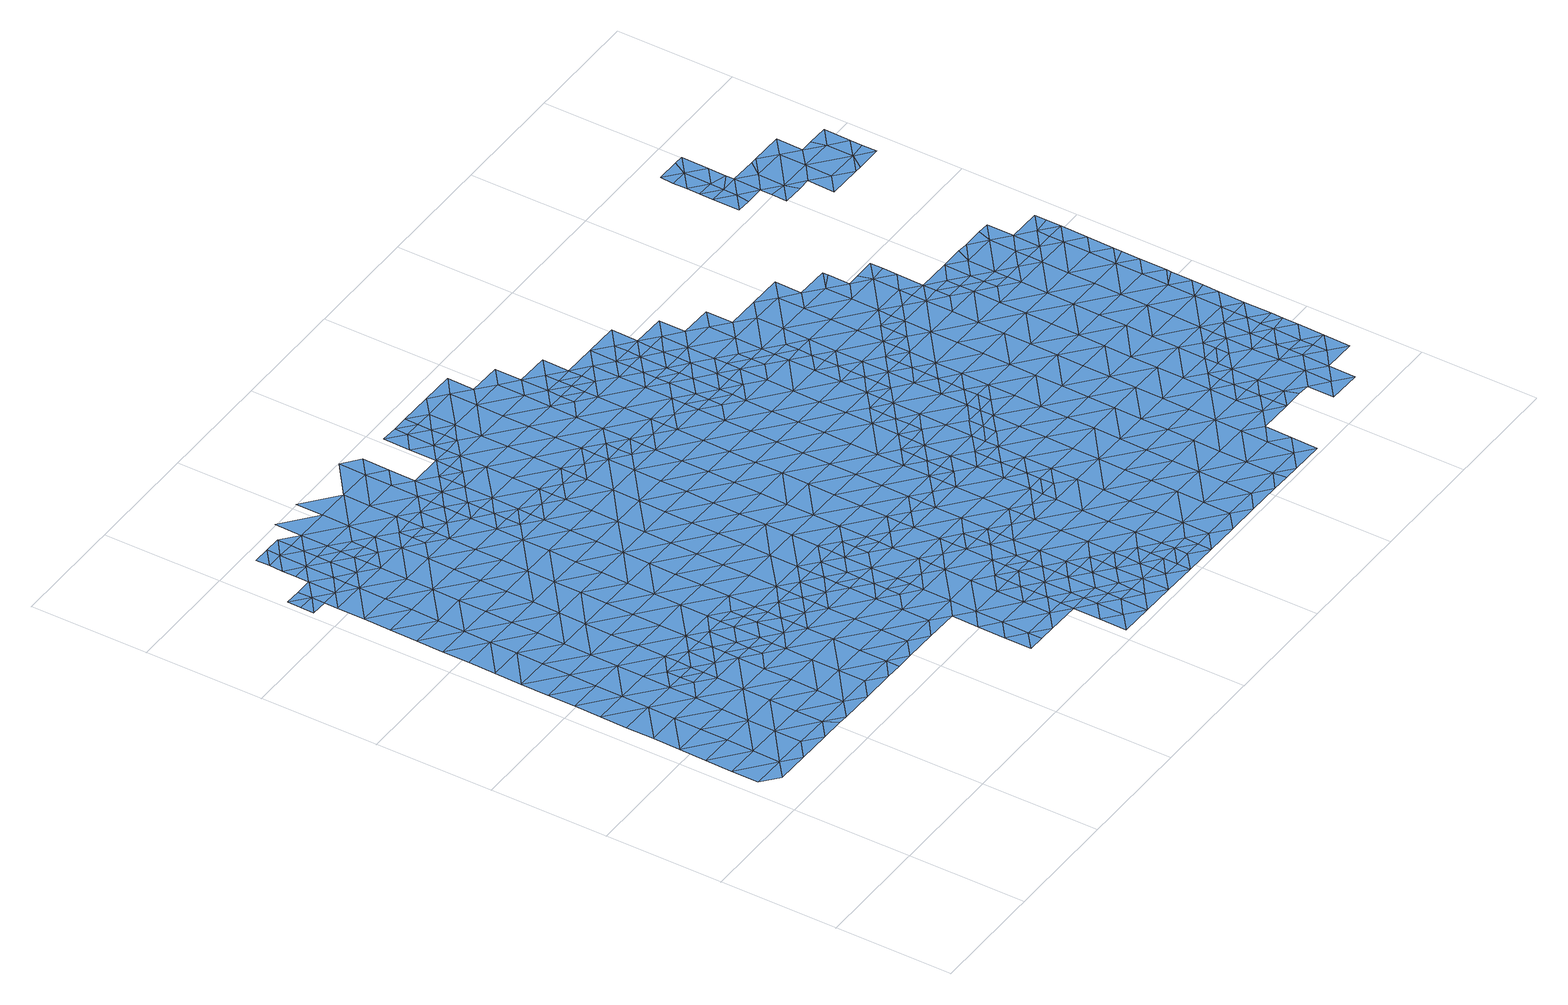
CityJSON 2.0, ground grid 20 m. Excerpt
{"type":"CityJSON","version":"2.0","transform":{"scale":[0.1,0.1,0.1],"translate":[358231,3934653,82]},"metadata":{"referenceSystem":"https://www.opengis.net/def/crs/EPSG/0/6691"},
"CityObjects":{
"waterbody1":{"type":"WaterBody","attributes":{"name":"9","class":"1140","function":"1","WaterBodyRiverFloodingRiskAttribute.description":"5","WaterBodyRiverFloodingRiskAttribute.rankOrg":"1","WaterBodyRiverFloodingRiskAttribute.adminType":"2","WaterBodyRiverFloodingRiskAttribute.scale":"L1"},"geometry":[{"type":"MultiSurface","lod":"1","boundaries":[[[0,1,2]],[[0,2,3]],[[1,4,5]],[[3,6,0]],[[1,0,4]],[[7,5,8]],[[8,5,4]],[[8,9,7]],[[10,4,0]],[[11,0,6]],[[12,7,13]],[[12,14,15]],[[13,14,12]],[[7,9,13]],[[16,11,6]],[[10,0,11]],[[10,17,4]],[[18,15,14]],[[8,17,9]],[[8,4,17]],[[14,19,18]],[[20,18,19]],[[20,21,22]],[[17,23,9]],[[24,10,11]],[[13,9,23]],[[25,26,22]],[[13,27,14]],[[21,20,19]],[[11,16,24]],[[28,19,14]],[[27,13,23]],[[25,22,21]],[[10,29,17]],[[30,24,16]],[[27,28,14]],[[10,24,31]],[[32,26,25]],[[28,33,19]],[[19,34,21]],[[35,26,36]],[[35,37,38]],[[29,10,31]],[[29,39,17]],[[24,30,40]],[[26,32,36]],[[23,17,39]],[[38,37,41]],[[42,31,24]],[[27,43,28]],[[27,23,39]],[[34,19,33]],[[25,21,34]],[[44,32,25]],[[42,24,40]],[[35,36,37]],[[41,45,46]],[[34,44,25]],[[43,47,28]],[[48,33,28]],[[37,45,41]],[[47,48,28]],[[27,49,43]],[[27,39,49]],[[46,50,51]],[[44,52,32]],[[45,50,46]],[[29,31,53]],[[36,32,52]],[[33,54,34]],[[31,42,53]],[[55,43,49]],[[54,33,48]],[[51,56,57]],[[42,40,58]],[[50,56,51]],[[39,29,59]],[[60,44,34]],[[59,29,53]],[[37,36,61]],[[61,36,52]],[[39,62,49]],[[56,63,57]],[[57,64,65]],[[48,66,54]],[[65,67,68]],[[55,49,69]],[[45,37,70]],[[71,42,58]],[[42,72,53]],[[39,59,73]],[[34,54,60]],[[37,61,70]],[[64,67,65]],[[71,72,42]],[[62,39,73]],[[49,62,69]],[[66,74,54]],[[75,59,53]],[[44,60,76]],[[57,63,64]],[[52,44,77]],[[52,78,61]],[[45,70,79]],[[50,45,80]],[[72,75,53]],[[75,73,59]],[[77,78,52]],[[44,76,77]],[[81,69,62]],[[45,79,80]],[[56,82,63]],[[71,58,83]],[[56,50,82]],[[84,67,64]],[[60,54,85]],[[54,74,85]],[[70,61,78]],[[62,73,86]],[[87,79,70]],[[60,88,76]],[[89,81,62]],[[50,80,82]],[[63,90,64]],[[74,91,85]],[[64,92,84]],[[62,86,89]],[[88,60,85]],[[86,73,93]],[[76,94,77]],[[73,75,93]],[[81,89,95]],[[70,78,87]],[[72,71,96]],[[63,82,90]],[[71,83,96]],[[91,97,85]],[[98,75,72]],[[99,96,83]],[[80,79,100]],[[94,76,88]],[[64,101,92]],[[102,86,93]],[[79,87,100]],[[64,90,101]],[[98,93,75]],[[82,80,103]],[[104,88,85]],[[72,96,105]],[[106,77,94]],[[107,87,78]],[[78,77,108]],[[80,100,103]],[[109,92,101]],[[110,104,85]],[[102,93,111]],[[104,94,88]],[[72,105,98]],[[85,97,110]],[[108,107,78]],[[96,99,112]],[[113,111,93]],[[77,106,108]],[[98,113,93]],[[114,115,116]],[[117,100,87]],[[82,103,118]],[[119,105,96]],[[90,82,120]],[[110,97,121]],[[116,122,123]],[[124,106,94]],[[117,103,100]],[[120,82,118]],[[109,101,125]],[[116,115,122]],[[104,124,94]],[[126,98,105]],[[101,90,127]],[[96,112,119]],[[128,129,130]],[[121,131,110]],[[128,123,129]],[[123,122,129]],[[127,90,120]],[[101,127,125]],[[132,111,113]],[[115,133,122]],[[87,107,117]],[[124,134,106]],[[135,136,137]],[[138,113,98]],[[139,104,110]],[[108,106,134]],[[118,103,140]],[[112,141,119]],[[105,119,126]],[[142,132,113]],[[108,143,107]],[[140,103,117]],[[131,136,144]],[[145,146,133]],[[145,125,146]],[[136,135,144]],[[110,131,139]],[[125,127,146]],[[120,118,147]],[[104,148,124]],[[98,126,138]],[[143,108,134]],[[129,122,149]],[[147,118,140]],[[139,148,104]],[[122,133,149]],[[127,120,150]],[[143,151,107]],[[107,152,117]],[[153,126,119]],[[131,144,139]],[[113,154,142]],[[135,155,144]],[[156,157,127]],[[133,146,149]],[[113,138,154]],[[158,129,159]],[[127,150,156]],[[160,120,147]],[[146,127,157]],[[150,120,160]],[[117,161,140]],[[119,141,153]],[[129,149,159]],[[162,139,144]],[[126,163,138]],[[152,107,151]],[[161,147,140]],[[164,142,154]],[[162,144,155]],[[124,148,165]],[[134,124,166]],[[134,167,143]],[[168,150,160]],[[169,148,139]],[[170,171,172]],[[172,171,173]],[[166,167,134]],[[141,174,153]],[[175,160,147]],[[126,153,163]],[[176,162,155]],[[124,165,166]],[[149,146,177]],[[117,152,161]],[[146,157,177]],[[154,178,164]],[[179,159,149]],[[161,175,147]],[[180,168,160]],[[181,182,173]],[[154,138,183]],[[171,181,173]],[[151,143,167]],[[184,152,151]],[[169,139,162]],[[177,157,185]],[[148,186,165]],[[138,163,183]],[[169,186,148]],[[187,149,177]],[[188,180,160]],[[189,163,153]],[[175,188,160]],[[154,190,178]],[[174,189,153]],[[176,191,162]],[[181,192,182]],[[171,170,193]],[[165,194,166]],[[185,195,177]],[[154,183,190]],[[179,149,187]],[[196,183,163]],[[197,159,179]],[[174,182,192]],[[151,167,184]],[[198,181,171]],[[184,199,152]],[[161,200,175]],[[201,196,163]],[[161,152,199]],[[194,165,186]],[[166,202,167]],[[203,187,177]],[[204,178,190]],[[205,162,191]],[[162,206,169]],[[207,190,183]],[[174,192,189]],[[208,192,181]],[[209,207,183]],[[199,210,161]],[[171,193,198]],[[211,180,188]],[[209,183,196]],[[203,177,195]],[[200,212,175]],[[213,188,175]],[[205,206,162]],[[201,163,189]],[[212,213,175]],[[161,210,200]],[[169,206,186]],[[214,204,190]],[[202,166,194]],[[215,184,167]],[[216,179,187]],[[217,203,195]],[[205,191,218]],[[203,219,187]],[[213,220,188]],[[208,181,198]],[[188,221,211]],[[190,207,214]],[[214,222,204]],[[193,223,198]],[[220,221,188]],[[192,224,189]],[[225,196,201]],[[184,215,199]],[[167,202,226]],[[227,200,210]],[[218,228,205]],[[229,192,208]],[[194,186,230]],[[231,210,199]],[[230,186,206]],[[232,225,201]],[[194,233,202]],[[217,234,203]],[[167,226,215]],[[230,233,194]],[[198,235,208]],[[236,198,223]],[[187,219,216]],[[192,229,224]],[[228,237,205]],[[234,238,203]],[[198,236,235]],[[239,232,201]],[[240,206,205]],[[201,189,239]],[[202,241,226]],[[227,210,242]],[[231,199,215]],[[243,244,208]],[[208,244,229]],[[219,203,238]],[[179,216,245]],[[208,235,243]],[[189,224,239]],[[246,216,219]],[[238,246,219]],[[247,210,231]],[[202,233,241]],[[242,210,247]],[[248,249,229]],[[226,250,215]],[[248,229,244]],[[237,228,251]],[[240,205,237]],[[240,252,206]],[[224,229,249]],[[252,233,230]],[[253,245,216]],[[238,234,254]],[[246,253,216]],[[255,232,239]],[[256,226,241]],[[234,257,254]],[[230,206,252]],[[215,258,231]],[[259,242,247]],[[260,239,224]],[[251,261,237]],[[262,255,239]],[[257,263,254]],[[226,256,250]],[[231,258,247]],[[264,265,266]],[[247,267,259]],[[224,249,260]],[[238,254,268]],[[241,233,269]],[[258,215,250]],[[237,270,240]],[[271,268,254]],[[272,261,265]],[[270,237,261]],[[254,263,271]],[[233,252,269]],[[273,267,247]],[[260,249,274]],[[258,273,247]],[[239,275,262]],[[265,264,272]],[[256,241,276]],[[239,260,275]],[[276,241,269]],[[270,261,272]],[[276,277,256]],[[274,278,260]],[[264,279,272]],[[252,240,280]],[[281,269,252]],[[282,283,284]],[[283,285,286]],[[250,256,277]],[[287,262,275]],[[286,284,283]],[[288,275,260]],[[240,270,280]],[[289,267,273]],[[288,260,278]],[[279,290,272]],[[291,276,269]],[[292,293,278]],[[292,285,293]],[[275,294,287]],[[252,280,281]],[[285,283,293]],[[250,277,295]],[[296,294,275]],[[258,250,297]],[[282,298,283]],[[296,275,288]],[[299,288,278]],[[270,272,290]],[[297,250,295]],[[270,300,280]],[[291,269,281]],[[289,273,301]],[[299,278,293]],[[273,258,302]],[[290,279,303]],[[298,304,283]],[[283,304,293]],[[277,276,305]],[[306,307,298]],[[300,270,290]],[[302,258,297]],[[308,281,280]],[[309,288,299]],[[306,310,307]],[[305,276,291]],[[301,273,302]],[[310,311,307]],[[303,312,290]],[[307,304,298]],[[293,313,299]],[[295,277,314]],[[304,313,293]],[[299,315,309]],[[280,300,316]],[[281,317,291]],[[277,305,314]],[[311,318,307]],[[319,301,302]],[[308,280,316]],[[317,305,291]],[[297,295,320]],[[313,321,299]],[[320,295,314]],[[322,290,312]],[[302,297,323]],[[324,325,326]],[[327,304,307]],[[328,319,302]],[[300,290,322]],[[329,318,325]],[[317,281,308]],[[330,314,305]],[[331,328,302]],[[315,299,321]],[[331,302,323]],[[332,297,320]],[[323,297,332]],[[317,330,305]],[[333,313,304]],[[325,324,329]],[[307,318,327]],[[312,334,322]],[[316,300,335]],[[336,320,314]],[[316,337,308]],[[338,315,321]],[[300,322,335]],[[318,329,327]],[[324,339,329]],[[340,323,332]],[[341,321,313]],[[334,342,322]],[[343,317,308]],[[344,332,320]],[[304,327,333]],[[337,316,335]],[[345,338,321]],[[336,314,330]],[[346,327,329]],[[347,340,332]],[[348,335,322]],[[349,339,350]],[[351,330,317]],[[350,352,349]],[[313,333,341]],[[344,320,336]],[[348,322,342]],[[308,337,343]],[[353,333,327]],[[329,339,346]],[[352,354,349]],[[355,336,330]],[[345,321,356]],[[346,353,327]],[[335,357,337]],[[321,341,356]],[[358,332,344]],[[339,349,346]],[[317,343,351]],[[347,332,358]],[[351,355,330]],[[359,341,333]],[[342,360,348]],[[361,343,337]],[[362,344,336]],[[353,359,333]],[[363,345,356]],[[335,348,357]],[[364,346,349]],[[355,362,336]],[[365,347,358]],[[354,364,349]],[[360,366,348]],[[367,358,344]],[[361,337,357]],[[359,368,341]],[[341,369,356]],[[370,363,356]],[[343,371,351]],[[361,371,343]],[[362,367,344]],[[372,365,358]],[[368,369,341]],[[373,374,348]],[[375,353,346]],[[348,366,373]],[[357,348,374]],[[376,372,358]],[[377,361,357]],[[375,359,353]],[[367,376,358]],[[378,377,357]],[[379,346,364]],[[355,351,380]],[[357,374,378]],[[354,381,364]],[[370,356,369]],[[380,351,371]],[[382,368,359]],[[346,379,375]],[[362,355,383]],[[383,355,380]],[[384,370,369]],[[385,370,384]],[[386,361,377]],[[361,387,371]],[[388,385,384]],[[389,372,376]],[[381,390,364]],[[391,376,367]],[[386,387,361]],[[367,362,392]],[[359,375,382]],[[368,393,369]],[[394,388,384]],[[395,388,394]],[[396,391,367]],[[397,389,376]],[[379,364,390]],[[362,383,392]],[[392,396,367]],[[398,395,394]],[[399,393,368]],[[386,377,400]],[[380,371,387]],[[401,383,380]],[[368,382,399]],[[376,391,397]],[[402,390,381]],[[403,398,394]],[[404,398,403]],[[387,401,380]],[[405,404,403]],[[384,369,393]],[[406,394,384]],[[389,397,407]],[[375,408,382]],[[400,409,386]],[[379,390,410]],[[375,379,408]],[[393,406,384]],[[383,411,392]],[[412,405,403]],[[401,411,383]],[[408,379,410]],[[413,391,396]],[[414,403,394]],[[415,416,386]],[[386,416,387]],[[382,417,399]],[[415,386,409]],[[406,414,394]],[[418,412,403]],[[392,419,396]],[[420,410,390]],[[402,420,390]],[[396,421,413]],[[422,423,387]],[[399,424,393]],[[387,416,422]],[[382,408,417]],[[425,418,403]],[[401,387,423]],[[419,392,411]],[[426,420,402]],[[399,417,424]],[[401,427,411]],[[403,414,425]],[[428,396,419]],[[421,396,428]],[[408,410,429]],[[406,430,414]],[[431,419,411]],[[410,420,429]],[[425,432,418]],[[401,423,427]],[[393,424,433]],[[406,393,430]],[[434,418,432]],[[426,435,420]],[[430,393,433]],[[436,421,428]],[[437,421,436]],[[438,425,414]],[[417,439,424]],[[423,440,427]],[[441,434,442]],[[443,437,436]],[[408,429,444]],[[417,408,439]],[[442,434,432]],[[445,428,419]],[[411,427,431]],[[446,429,420]],[[431,447,419]],[[439,408,444]],[[448,443,436]],[[435,446,420]],[[449,432,425]],[[424,450,433]],[[440,451,427]],[[447,445,419]],[[414,430,438]],[[452,442,432]],[[436,428,453]],[[454,448,436]],[[455,456,427]],[[450,424,439]],[[429,457,444]],[[427,451,455]],[[454,436,453]],[[433,458,430]],[[431,427,456]],[[454,459,448]],[[425,438,449]],[[453,428,445]],[[460,457,429]],[[460,429,446]],[[432,461,452]],[[462,439,444]],[[463,464,431]],[[431,464,447]],[[435,465,446]],[[431,456,463]],[[433,450,466]],[[432,449,461]],[[467,453,445]],[[468,445,447]],[[438,430,458]],[[469,468,447]],[[433,466,458]],[[438,470,449]],[[469,447,464]],[[471,460,446]],[[458,470,438]],[[465,471,446]],[[472,467,445]],[[473,452,474]],[[462,444,457]],[[450,439,462]],[[452,461,474]],[[475,473,474]],[[472,445,468]],[[476,457,460]],[[472,477,467]],[[470,478,449]],[[471,476,460]],[[449,479,461]],[[480,481,482]],[[481,475,474]],[[480,475,481]],[[466,450,483]],[[478,479,449]],[[479,474,461]],[[450,462,483]],[[484,482,481]],[[485,482,484]],[[486,487,466]],[[488,485,484]],[[489,481,474]],[[490,457,476]],[[466,483,486]],[[484,491,488]],[[458,466,487]],[[491,492,493]],[[462,457,490]],[[493,488,491]],[[470,458,487]],[[494,484,481]],[[470,495,478]],[[462,496,483]],[[474,479,489]],[[497,490,476]],[[498,492,491]],[[499,462,490]],[[470,487,495]],[[478,500,479]],[[481,489,494]],[[491,501,498]],[[496,462,499]],[[486,483,496]],[[502,503,484]],[[504,478,495]],[[479,500,489]],[[497,505,490]],[[484,494,502]],[[491,484,503]],[[490,506,499]],[[507,495,487]],[[508,486,496]],[[506,490,505]],[[491,503,501]],[[478,504,500]],[[487,486,507]],[[506,509,499]],[[510,496,499]],[[500,511,489]],[[489,512,494]],[[509,510,499]],[[507,486,508]],[[510,513,496]],[[514,508,496]],[[515,516,517]],[[513,514,496]],[[517,501,515]],[[501,503,515]],[[502,494,512]],[[489,511,512]],[[502,518,503]],[[495,507,519]],[[504,495,520]],[[521,516,515]],[[500,504,520]],[[522,507,508]],[[495,519,520]],[[523,508,514]],[[524,515,503]],[[502,512,518]],[[525,521,515]],[[511,500,526]],[[527,524,503]],[[527,503,518]],[[500,520,526]],[[511,528,512]],[[523,514,529]],[[519,507,522]],[[508,523,522]],[[515,524,525]],[[530,520,519]],[[531,511,526]],[[512,528,518]],[[532,530,519]],[[529,533,523]],[[528,511,531]],[[532,519,522]],[[534,533,529]],[[520,530,526]],[[535,522,523]],[[518,536,527]],[[537,525,524]],[[533,535,523]],[[527,538,524]],[[530,539,526]],[[518,528,540]],[[541,537,524]],[[538,542,524]],[[542,541,524]],[[536,518,540]],[[527,536,538]],[[522,543,532]],[[531,544,528]],[[543,522,535]],[[531,526,544]],[[545,540,528]],[[546,543,535]],[[526,539,544]],[[543,547,532]],[[548,538,536]],[[549,536,540]],[[550,539,530]],[[545,528,544]],[[530,532,550]],[[551,549,540]],[[552,548,536]],[[545,551,540]],[[546,553,543]],[[550,532,547]],[[554,544,539]],[[536,549,552]],[[552,555,548]],[[556,545,544]],[[557,547,543]],[[554,539,550]],[[558,543,553]],[[554,556,544]],[[559,549,551]],[[545,560,551]],[[561,559,551]],[[553,562,558]],[[550,547,557]],[[543,558,557]],[[557,563,550]],[[545,556,564]],[[562,565,558]],[[554,550,563]],[[560,545,564]],[[566,556,554]],[[561,551,560]],[[567,557,558]],[[565,567,558]],[[566,564,556]],[[554,563,568]],[[567,569,557]],[[570,561,560]],[[569,571,557]],[[566,554,568]],[[563,557,571]],[[572,560,564]],[[566,573,564]],[[560,574,570]],[[563,575,568]],[[576,563,571]],[[572,574,560]],[[563,576,575]],[[577,566,568]],[[577,568,575]],[[564,573,572]],[[577,578,566]],[[573,566,579]],[[566,578,579]],[[580,574,572]],[[581,572,573]],[[573,579,581]],[[581,582,572]],[[580,572,582]]]}]},
"waterbody2":{"type":"WaterBody","attributes":{"name":"9","class":"1140","function":"1","WaterBodyRiverFloodingRiskAttribute.description":"5","WaterBodyRiverFloodingRiskAttribute.rankOrg":"2","WaterBodyRiverFloodingRiskAttribute.adminType":"2","WaterBodyRiverFloodingRiskAttribute.scale":"L1"},"geometry":[{"type":"MultiSurface","lod":"1","boundaries":[[[43,55,47]],[[47,583,48]],[[47,55,583]],[[66,48,583]],[[55,69,583]],[[66,583,74]],[[583,69,74]],[[69,584,74]],[[69,81,584]],[[91,74,584]],[[81,95,584]],[[91,584,97]],[[89,86,102]],[[584,95,97]],[[95,89,585]],[[89,102,585]],[[97,95,586]],[[95,585,586]],[[102,111,585]],[[121,97,586]],[[137,586,585]],[[585,111,137]],[[136,121,586]],[[587,137,111]],[[586,137,136]],[[132,587,111]],[[121,136,131]],[[135,137,587]],[[132,142,587]],[[155,135,587]],[[155,587,142]],[[588,155,142]],[[156,150,168]],[[142,164,588]],[[157,156,589]],[[176,155,588]],[[156,168,589]],[[185,157,589]],[[164,178,588]],[[168,180,589]],[[191,176,588]],[[178,191,588]],[[195,185,589]],[[195,589,180]],[[590,195,180]],[[191,178,591]],[[211,590,180]],[[178,204,591]],[[218,191,591]],[[225,209,196]],[[217,195,590]],[[204,222,591]],[[592,207,209]],[[211,221,590]],[[591,228,218]],[[227,593,200]],[[593,213,212]],[[222,228,591]],[[212,200,593]],[[209,225,592]],[[590,234,217]],[[221,234,590]],[[594,222,214]],[[214,207,594]],[[593,595,213]],[[207,592,594]],[[220,595,221]],[[225,232,592]],[[220,213,595]],[[594,596,222]],[[227,242,593]],[[595,597,221]],[[228,222,596]],[[221,597,234]],[[598,595,593]],[[599,592,232]],[[251,228,596]],[[266,596,594]],[[257,234,597]],[[594,592,599]],[[255,599,232]],[[600,266,594]],[[599,600,594]],[[593,242,598]],[[261,251,596]],[[265,261,596]],[[595,601,597]],[[596,266,265]],[[598,242,259]],[[257,597,263]],[[601,263,597]],[[595,598,602]],[[255,262,599]],[[259,267,598]],[[601,595,602]],[[264,266,600]],[[603,600,599]],[[604,602,598]],[[603,599,262]],[[267,604,598]],[[600,279,264]],[[601,605,263]],[[605,268,271]],[[271,263,605]],[[606,601,602]],[[289,604,267]],[[262,287,603]],[[607,268,605]],[[279,600,608]],[[600,603,608]],[[601,609,605]],[[602,604,606]],[[606,609,601]],[[287,294,603]],[[289,301,604]],[[303,279,608]],[[607,605,610]],[[294,611,603]],[[296,612,294]],[[312,303,608]],[[296,288,612]],[[613,605,609]],[[612,288,309]],[[610,605,613]],[[608,603,611]],[[612,611,294]],[[606,604,614]],[[604,301,614]],[[615,616,617]],[[309,315,612]],[[608,618,312]],[[615,610,613]],[[617,610,615]],[[614,301,319]],[[609,606,619]],[[620,613,609]],[[608,611,618]],[[619,606,614]],[[616,621,622]],[[623,611,612]],[[315,623,612]],[[622,621,624]],[[319,328,614]],[[616,615,621]],[[334,312,618]],[[620,609,619]],[[625,615,613]],[[626,618,611]],[[627,619,614]],[[628,625,613]],[[342,334,618]],[[628,613,620]],[[623,315,338]],[[629,621,615]],[[627,614,328]],[[331,323,630]],[[626,611,623]],[[624,621,631]],[[630,323,340]],[[328,331,630]],[[632,620,619]],[[338,345,623]],[[627,328,630]],[[618,633,342]],[[340,347,630]],[[634,628,620]],[[618,626,633]],[[632,619,627]],[[615,625,629]],[[631,621,629]],[[623,635,626]],[[636,627,630]],[[635,623,345]],[[637,625,628]],[[360,342,633]],[[634,620,632]],[[636,630,347]],[[638,629,625]],[[626,639,633]],[[640,632,627]],[[641,631,629]],[[637,628,634]],[[635,345,363]],[[642,634,632]],[[360,633,366]],[[639,626,635]],[[636,347,365]],[[643,366,633]],[[640,627,636]],[[641,629,638]],[[644,625,637]],[[645,642,632]],[[638,625,644]],[[640,645,632]],[[363,385,635]],[[646,637,634]],[[643,633,639]],[[647,646,634]],[[365,372,636]],[[647,634,642]],[[385,363,370]],[[385,388,635]],[[648,644,637]],[[639,635,388]],[[643,649,366]],[[650,640,636]],[[651,638,644]],[[648,637,646]],[[373,366,649]],[[395,398,639]],[[650,636,372]],[[374,373,649]],[[652,642,645]],[[395,639,388]],[[643,639,398]],[[648,651,644]],[[653,645,640]],[[654,648,646]],[[405,649,643]],[[378,374,655]],[[389,650,372]],[[656,654,646]],[[404,405,643]],[[650,653,640]],[[374,649,655]],[[377,378,655]],[[404,643,398]],[[645,657,652]],[[400,377,655]],[[653,658,645]],[[389,407,650]],[[645,658,657]],[[656,659,654]],[[660,649,405]],[[409,400,655]],[[661,653,650]],[[655,649,660]],[[648,654,662]],[[413,397,391]],[[663,409,655]],[[657,664,665]],[[662,654,659]],[[666,407,397]],[[650,407,661]],[[664,659,665]],[[660,405,412]],[[667,658,653]],[[668,667,653]],[[663,655,660]],[[657,658,664]],[[397,413,666]],[[669,661,407]],[[653,661,668]],[[412,434,660]],[[407,666,669]],[[670,671,658]],[[413,421,666]],[[658,671,664]],[[663,672,409]],[[658,667,670]],[[415,672,416]],[[415,409,672]],[[673,661,669]],[[434,412,418]],[[434,441,660]],[[421,437,666]],[[659,664,674]],[[437,443,666]],[[671,674,664]],[[666,443,669]],[[663,660,441]],[[422,675,423]],[[422,416,675]],[[669,676,673]],[[416,672,675]],[[677,672,663]],[[443,676,669]],[[440,423,675]],[[663,441,677]],[[674,671,678]],[[671,679,678]],[[677,441,442]],[[678,680,674]],[[676,443,681]],[[675,672,682]],[[681,443,448]],[[440,675,451]],[[682,672,677]],[[679,683,678]],[[684,685,686]],[[684,676,681]],[[686,676,684]],[[442,473,677]],[[448,459,681]],[[687,675,682]],[[451,675,687]],[[678,683,680]],[[688,689,683]],[[473,475,677]],[[689,685,684]],[[688,685,689]],[[442,452,473]],[[682,677,475]],[[459,690,681]],[[454,453,467]],[[691,451,687]],[[455,451,691]],[[454,692,459]],[[480,482,682]],[[682,482,687]],[[456,455,691]],[[689,693,683]],[[480,682,475]],[[684,681,690]],[[454,467,692]],[[692,690,459]],[[689,684,694]],[[463,695,464]],[[463,456,695]],[[690,696,684]],[[485,488,687]],[[456,691,695]],[[485,687,482]],[[694,693,689]],[[467,477,692]],[[691,687,488]],[[697,468,469]],[[694,684,696]],[[488,493,691]],[[697,464,695]],[[469,464,697]],[[493,492,691]],[[691,492,695]],[[477,698,692]],[[699,477,472]],[[692,700,690]],[[699,468,697]],[[472,468,699]],[[492,701,695]],[[702,694,696]],[[699,698,477]],[[696,690,703]],[[697,695,701]],[[702,696,703]],[[498,701,492]],[[692,698,700]],[[703,690,700]],[[699,697,704]],[[704,697,701]],[[498,501,701]],[[698,699,705]],[[706,703,700]],[[707,700,698]],[[699,704,705]],[[705,708,698]],[[517,516,701]],[[701,501,517]],[[704,701,516]],[[707,706,700]],[[698,708,707]],[[705,704,709]],[[710,708,705]],[[704,516,709]],[[521,709,516]],[[709,710,705]],[[707,711,706]],[[707,708,712]],[[712,711,707]],[[521,525,709]],[[713,708,710]],[[712,708,713]],[[714,709,525]],[[709,715,710]],[[713,716,712]],[[713,710,717]],[[525,537,714]],[[715,709,714]],[[718,713,717]],[[717,710,715]],[[713,718,716]],[[537,541,714]],[[715,719,717]],[[541,720,714]],[[715,714,720]],[[720,721,715]],[[719,715,722]],[[722,715,721]]]}]},
"waterbody3":{"type":"WaterBody","attributes":{"name":"9","class":"1140","function":"1","WaterBodyRiverFloodingRiskAttribute.description":"5","WaterBodyRiverFloodingRiskAttribute.rankOrg":"2","WaterBodyRiverFloodingRiskAttribute.adminType":"2","WaterBodyRiverFloodingRiskAttribute.scale":"L1"},"geometry":[{"type":"MultiSurface","lod":"1","boundaries":[[[723,724,725]],[[723,726,724]],[[92,727,114]],[[92,109,727]],[[68,67,728]],[[728,729,730]],[[731,732,726]],[[67,729,728]],[[733,729,67]],[[733,723,729]],[[733,114,723]],[[725,729,723]],[[730,734,728]],[[735,728,734]],[[728,735,736]],[[726,130,731]],[[128,130,726]],[[726,123,128]],[[732,731,737]],[[724,726,732]],[[723,123,726]],[[84,733,67]],[[84,92,733]],[[114,116,723]],[[68,728,736]],[[109,125,727]],[[92,114,733]],[[727,125,145]],[[116,123,723]],[[115,145,133]],[[145,115,727]],[[115,114,727]]]}]},
"waterbody4":{"type":"WaterBody","attributes":{"name":"9","class":"1140","function":"1","WaterBodyRiverFloodingRiskAttribute.description":"5","WaterBodyRiverFloodingRiskAttribute.rankOrg":"1","WaterBodyRiverFloodingRiskAttribute.adminType":"2","WaterBodyRiverFloodingRiskAttribute.scale":"L1"},"geometry":[{"type":"MultiSurface","lod":"1","boundaries":[[[738,223,739]],[[740,741,742]],[[743,744,745]],[[738,746,747]],[[745,744,748]],[[749,744,743]],[[750,739,223]],[[749,743,741]],[[751,752,742]],[[745,751,743]],[[744,746,739]],[[750,748,739]],[[753,748,750]],[[751,742,741]],[[754,326,742]],[[744,739,748]],[[745,748,753]],[[742,326,740]],[[754,742,752]],[[741,743,751]],[[746,738,739]]]}]},
"waterbody5":{"type":"WaterBody","attributes":{"name":"9","class":"1140","function":"1","WaterBodyRiverFloodingRiskAttribute.description":"5","WaterBodyRiverFloodingRiskAttribute.rankOrg":"2","WaterBodyRiverFloodingRiskAttribute.adminType":"2","WaterBodyRiverFloodingRiskAttribute.scale":"L1"},"geometry":[{"type":"MultiSurface","lod":"1","boundaries":[[[755,284,286]],[[282,284,756]],[[756,298,282]],[[306,298,756]],[[318,311,757]],[[756,310,306]],[[756,284,747]],[[758,747,284]],[[746,749,759]],[[738,747,758]],[[284,755,758]],[[285,760,755]],[[311,310,757]],[[741,757,310]],[[278,274,292]],[[759,310,756]],[[759,741,310]],[[760,285,292]],[[235,758,755]],[[249,248,760]],[[274,249,760]],[[749,746,744]],[[749,741,759]],[[741,740,757]],[[326,757,740]],[[325,757,326]],[[325,318,757]],[[243,235,755]],[[243,755,244]],[[760,244,755]],[[747,759,756]],[[248,244,760]],[[236,758,235]],[[759,747,746]],[[223,738,236]],[[236,738,758]],[[286,285,755]],[[292,274,760]]]}]},
"waterbody6":{"type":"WaterBody","attributes":{"name":"9","class":"1140","function":"1","WaterBodyRiverFloodingRiskAttribute.description":"5","WaterBodyRiverFloodingRiskAttribute.rankOrg":"1","WaterBodyRiverFloodingRiskAttribute.adminType":"2","WaterBodyRiverFloodingRiskAttribute.scale":"L1"},"geometry":[{"type":"MultiSurface","lod":"1","boundaries":[[[616,761,762]],[[762,268,607]],[[607,610,762]],[[617,616,762]],[[617,762,610]],[[762,761,763]],[[761,616,622]],[[622,764,761]],[[622,624,764]],[[763,268,762]],[[764,765,761]],[[761,765,763]]]}]},
"waterbody7":{"type":"WaterBody","attributes":{"name":"9","class":"1140","function":"1","WaterBodyRiverFloodingRiskAttribute.description":"5","WaterBodyRiverFloodingRiskAttribute.rankOrg":"2","WaterBodyRiverFloodingRiskAttribute.adminType":"2","WaterBodyRiverFloodingRiskAttribute.scale":"L1"},"geometry":[{"type":"MultiSurface","lod":"1","boundaries":[[[324,754,766]],[[766,754,752]],[[352,350,766]],[[324,350,339]],[[754,324,326]],[[752,352,766]],[[350,324,766]]]}]},
"waterbody8":{"type":"WaterBody","attributes":{"name":"9","class":"1140","function":"1","WaterBodyRiverFloodingRiskAttribute.description":"5","WaterBodyRiverFloodingRiskAttribute.rankOrg":"1","WaterBodyRiverFloodingRiskAttribute.adminType":"2","WaterBodyRiverFloodingRiskAttribute.scale":"L1"},"geometry":[{"type":"MultiSurface","lod":"1","boundaries":[[[665,659,656]],[[767,646,647]],[[647,652,767]],[[652,647,642]],[[657,665,767]],[[656,646,767]],[[652,657,767]],[[665,656,767]]]}]},
"waterbody9":{"type":"WaterBody","attributes":{"name":"9","class":"1140","function":"1","WaterBodyRiverFloodingRiskAttribute.description":"5","WaterBodyRiverFloodingRiskAttribute.rankOrg":"1","WaterBodyRiverFloodingRiskAttribute.adminType":"2","WaterBodyRiverFloodingRiskAttribute.scale":"L1"},"geometry":[{"type":"MultiSurface","lod":"1","boundaries":[[[685,768,686]],[[676,686,768]],[[673,676,768]],[[673,668,661]],[[670,667,769]],[[668,673,768]],[[670,769,671]],[[679,671,769]],[[769,688,683]],[[688,769,685]],[[667,768,769]],[[679,769,683]],[[685,769,768]],[[768,667,668]]]}]},
"waterbody10":{"type":"WaterBody","attributes":{"name":"9","class":"1140","function":"1","WaterBodyRiverFloodingRiskAttribute.description":"5","WaterBodyRiverFloodingRiskAttribute.rankOrg":"2","WaterBodyRiverFloodingRiskAttribute.adminType":"2","WaterBodyRiverFloodingRiskAttribute.scale":"L1"},"geometry":[{"type":"MultiSurface","lod":"1","boundaries":[[[770,771,553]],[[772,773,774]],[[775,773,776]],[[775,776,777]],[[776,773,772]],[[546,535,770]],[[529,514,778]],[[529,778,534]],[[779,780,781]],[[772,534,778]],[[776,772,778]],[[782,777,776]],[[782,783,784]],[[505,783,506]],[[505,497,783]],[[783,497,785]],[[786,510,509]],[[777,787,788]],[[777,782,787]],[[787,782,780]],[[782,784,780]],[[784,781,780]],[[785,784,783]],[[779,787,780]],[[789,777,788]],[[771,790,791]],[[774,771,772]],[[770,772,771]],[[514,513,778]],[[553,546,770]],[[562,553,791]],[[770,535,533]],[[533,534,770]],[[513,510,778]],[[771,791,553]],[[786,778,510]],[[786,776,778]],[[786,782,776]],[[786,783,782]],[[783,786,506]],[[509,506,786]],[[772,770,534]],[[791,792,565]],[[793,788,787]],[[794,789,788]],[[790,792,791]],[[565,562,791]],[[788,793,794]]]}]},
"waterbody11":{"type":"WaterBody","attributes":{"name":"9","class":"1140","function":"1","WaterBodyRiverFloodingRiskAttribute.description":"5","WaterBodyRiverFloodingRiskAttribute.rankOrg":"1","WaterBodyRiverFloodingRiskAttribute.adminType":"2","WaterBodyRiverFloodingRiskAttribute.scale":"L1"},"geometry":[{"type":"MultiSurface","lod":"1","boundaries":[[[795,796,790]],[[796,795,797]],[[797,795,798]],[[774,773,795]],[[775,798,773]],[[771,774,795]],[[775,789,798]],[[790,771,795]],[[773,798,795]],[[777,789,775]],[[792,790,796]],[[797,798,794]],[[789,794,798]]]}]},
"waterbody12":{"type":"WaterBody","attributes":{"name":"9","class":"1140","function":"1","WaterBodyRiverFloodingRiskAttribute.description":"5","WaterBodyRiverFloodingRiskAttribute.rankOrg":"2","WaterBodyRiverFloodingRiskAttribute.adminType":"2","WaterBodyRiverFloodingRiskAttribute.scale":"L1"},"geometry":[{"type":"MultiSurface","lod":"1","boundaries":[[[799,800,801]],[[801,802,803]],[[570,574,803]],[[804,805,799]],[[804,806,805]],[[804,582,806]],[[559,561,802]],[[552,802,555]],[[548,555,807]],[[549,559,552]],[[580,582,804]],[[552,559,802]],[[803,561,570]],[[803,802,561]],[[807,808,541]],[[538,548,542]],[[809,810,801]],[[807,541,542]],[[807,542,548]],[[811,812,808]],[[810,812,811]],[[580,804,574]],[[799,574,804]],[[574,799,803]],[[803,799,801]],[[811,801,810]],[[811,802,801]],[[555,802,811]],[[555,811,808]],[[807,555,808]],[[809,801,800]]]}]},
"waterbody13":{"type":"WaterBody","attributes":{"name":"9","class":"1140","function":"1","WaterBodyRiverFloodingRiskAttribute.description":"5","WaterBodyRiverFloodingRiskAttribute.rankOrg":"1","WaterBodyRiverFloodingRiskAttribute.adminType":"2","WaterBodyRiverFloodingRiskAttribute.scale":"L1"},"geometry":[{"type":"MultiSurface","lod":"1","boundaries":[[[813,814,815]],[[816,817,815]],[[818,814,819]],[[817,816,820]],[[821,822,814]],[[821,814,818]],[[823,816,815]],[[813,819,814]],[[814,822,824]],[[816,823,825]],[[824,823,815]],[[814,824,815]],[[817,813,815]]]}]},
"waterbody14":{"type":"WaterBody","attributes":{"name":"9","class":"1140","function":"1","WaterBodyRiverFloodingRiskAttribute.description":"5","WaterBodyRiverFloodingRiskAttribute.rankOrg":"2","WaterBodyRiverFloodingRiskAttribute.adminType":"2","WaterBodyRiverFloodingRiskAttribute.scale":"L1"},"geometry":[{"type":"MultiSurface","lod":"1","boundaries":[[[826,827,828]],[[826,829,827]],[[829,826,830]],[[831,832,833]],[[834,835,836]],[[834,837,835]],[[838,839,840]],[[835,840,839]],[[840,835,828]],[[841,820,816]],[[828,835,831]],[[831,833,828]],[[842,835,839]],[[831,835,837]],[[843,844,833]],[[826,844,845]],[[846,820,841]],[[827,840,828]],[[838,840,827]],[[825,847,841]],[[846,841,848]],[[826,846,849]],[[826,849,830]],[[825,841,816]],[[848,841,847]],[[846,845,820]],[[820,845,850]],[[846,826,845]],[[850,845,851]],[[851,845,844]],[[851,844,843]],[[852,832,831]],[[837,852,831]],[[833,844,828]],[[826,828,844]],[[842,836,835]]]}]}
},
"vertices":[
[82,278,2],[26,325,2],[26,279,2],[54,255,2],[83,324,2],[27,371,2],[110,254,2],[28,417,2],[84,370,2],[84,416,2],[140,323,2],[139,277,2],[29,463,2],[85,463,2],[86,509,2],[29,510,2],[167,253,2],[140,369,2],[30,556,2],[87,555,2],[31,602,2],[87,601,2],[31,648,2],[141,415,2],[196,276,2],[88,647,2],[32,695,2],[142,462,2],[143,508,2],[197,368,2],[208,253,2],[196,322,2],[89,694,2],[143,554,2],[144,600,2],[33,741,2],[90,740,2],[90,786,2],[34,787,2],[198,415,2],[224,252,2],[34,833,2],[252,275,2],[171,484,2],[145,646,2],[91,832,2],[35,879,2],[171,507,2],[171,531,2],[199,461,2],[92,878,2],[36,926,2],[146,693,2],[253,321,2],[200,553,2],[199,484,2],[93,925,2],[37,972,2],[280,251,2],[254,367,2],[201,599,2],[146,739,2],[255,460,2],[93,971,2],[94,1017,2],[37,1018,2],[200,530,2],[66,1041,2],[38,1041,2],[227,483,2],[147,785,2],[309,274,2],[310,320,2],[254,414,2],[228,530,2],[310,366,2],[201,646,2],[202,692,2],[203,738,2],[148,831,2],[148,878,2],[256,483,2],[149,924,2],[337,251,2],[94,1040,2],[257,552,2],[283,436,2],[204,784,2],[257,598,2],[283,459,2],[150,970,2],[256,529,2],[123,1040,2],[311,413,2],[258,645,2],[284,482,2],[366,273,2],[285,529,2],[367,366,2],[365,250,2],[204,830,2],[151,1016,2],[311,436,2],[205,877,2],[314,598,2],[366,319,2],[259,691,2],[260,783,2],[260,737,2],[151,1039,2],[313,551,2],[340,435,2],[394,250,2],[368,412,2],[123,1086,2],[152,1086,2],[124,1109,2],[261,830,2],[206,923,2],[422,272,2],[207,969,2],[313,528,2],[152,1109,2],[124,1132,2],[315,644,2],[179,1039,2],[423,318,2],[207,1015,2],[125,1155,2],[153,1155,2],[125,1178,2],[341,528,2],[368,435,2],[180,1085,2],[315,690,2],[369,481,2],[341,505,2],[341,482,2],[424,365,2],[370,550,2],[262,876,2],[450,249,2],[396,434,2],[316,736,2],[369,504,2],[180,1062,2],[208,1062,2],[262,922,2],[371,597,2],[209,1108,2],[235,992,2],[317,782,2],[318,829,2],[479,271,2],[424,411,2],[397,481,2],[236,1015,2],[236,1038,2],[154,1201,2],[210,1154,2],[263,968,2],[318,875,2],[426,503,2],[480,318,2],[425,434,2],[371,643,2],[372,689,2],[373,735,2],[264,991,2],[427,550,2],[533,109,2],[533,132,2],[505,109,2],[505,155,2],[507,248,2],[319,921,2],[426,480,2],[265,1061,2],[453,434,2],[266,1153,2],[292,991,2],[534,178,2],[506,202,2],[480,364,2],[374,782,2],[264,1038,2],[427,596,2],[265,1107,2],[320,967,2],[536,270,2],[481,410,2],[454,480,2],[535,224,2],[561,108,2],[428,642,2],[293,1037,2],[508,340,2],[210,1200,2],[590,131,2],[374,828,2],[347,898,2],[536,317,2],[429,688,2],[321,1060,2],[481,433,2],[483,502,2],[483,549,2],[509,386,2],[591,177,2],[509,363,2],[375,874,2],[320,990,2],[347,921,2],[348,944,2],[509,410,2],[430,781,2],[323,1152,2],[321,1037,2],[482,479,2],[322,1106,2],[348,967,2],[349,990,2],[510,433,2],[618,107,2],[592,270,2],[537,340,2],[430,734,2],[375,897,2],[510,479,2],[591,223,2],[484,595,2],[431,827,2],[565,339,2],[485,641,2],[349,1036,2],[619,154,2],[618,130,2],[539,502,2],[350,1082,2],[593,316,2],[540,548,2],[485,687,2],[404,897,2],[619,177,2],[619,200,2],[324,1198,2],[351,1129,2],[432,873,2],[620,223,2],[620,246,2],[487,780,2],[539,478,2],[541,594,2],[352,1175,2],[378,1059,2],[593,339,2],[486,734,2],[378,1036,2],[488,826,2],[432,896,2],[649,269,2],[567,478,2],[622,338,2],[406,1035,2],[595,431,2],[567,455,2],[566,432,2],[460,896,2],[407,1082,2],[541,640,2],[596,501,2],[406,1058,2],[595,454,2],[488,872,2],[648,246,2],[650,315,2],[542,686,2],[543,733,2],[677,245,2],[623,431,2],[597,547,2],[597,593,2],[704,152,2],[704,175,2],[675,153,2],[676,199,2],[676,176,2],[650,338,2],[678,291,2],[489,895,2],[652,454,2],[598,639,2],[676,222,2],[705,222,2],[678,338,2],[544,779,2],[678,314,2],[544,825,2],[732,152,2],[705,268,2],[652,500,2],[517,895,2],[545,871,2],[651,430,2],[761,174,2],[599,686,2],[732,129,2],[760,128,2],[654,592,2],[706,291,2],[731,106,2],[760,105,2],[680,430,2],[761,221,2],[600,732,2],[734,290,2],[653,546,2],[655,638,2],[788,105,2],[545,894,2],[600,778,2],[762,267,2],[708,453,2],[573,848,2],[816,58,2],[788,82,2],[787,58,2],[817,127,2],[574,894,2],[816,81,2],[655,685,2],[573,871,2],[601,824,2],[817,174,2],[708,430,2],[709,499,2],[656,731,2],[710,545,2],[763,290,2],[844,58,2],[601,847,2],[818,220,2],[736,429,2],[711,591,2],[657,777,2],[791,290,2],[873,80,2],[630,847,2],[765,452,2],[872,34,2],[843,34,2],[711,638,2],[843,11,2],[873,126,2],[900,10,2],[712,684,2],[819,266,2],[766,498,2],[658,823,2],[874,173,2],[765,429,2],[767,544,2],[713,730,2],[819,289,2],[928,33,2],[658,846,2],[793,428,2],[714,776,2],[875,219,2],[875,265,2],[848,289,2],[767,590,2],[686,846,2],[793,451,2],[794,474,2],[930,126,2],[714,822,2],[795,521,2],[794,498,2],[929,79,2],[768,637,2],[956,10,2],[931,172,2],[769,683,2],[876,311,2],[848,312,2],[823,543,2],[824,589,2],[848,335,2],[715,845,2],[985,32,2],[742,799,2],[769,729,2],[932,264,2],[877,358,2],[849,358,2],[770,775,2],[743,822,2],[849,381,2],[931,218,2],[823,520,2],[825,636,2],[1013,9,2],[878,404,2],[849,404,2],[850,427,2],[933,310,2],[743,845,2],[987,125,2],[851,520,2],[986,78,2],[825,682,2],[878,427,2],[771,798,2],[934,357,2],[852,543,2],[852,566,2],[987,171,2],[906,426,2],[826,728,2],[1042,31,2],[799,798,2],[852,589,2],[853,612,2],[988,217,2],[934,403,2],[1044,8,2],[881,635,2],[827,774,2],[1043,78,2],[990,309,2],[882,681,2],[935,449,2],[989,263,2],[907,449,2],[1070,8,2],[828,821,2],[799,821,2],[990,356,2],[1044,170,2],[881,612,2],[907,473,2],[935,472,2],[800,844,2],[1043,124,2],[884,773,2],[1098,30,2],[883,727,2],[828,844,2],[991,402,2],[1045,216,2],[909,611,2],[964,472,2],[856,797,2],[856,820,2],[910,634,2],[910,657,2],[1100,123,2],[1046,309,2],[856,843,2],[1099,77,2],[992,448,2],[1101,169,2],[910,681,2],[911,704,2],[1126,7,2],[1045,262,2],[884,797,2],[911,750,2],[911,727,2],[1047,355,2],[1127,53,2],[912,773,2],[964,495,2],[992,494,2],[964,518,2],[1128,99,2],[912,796,2],[1048,401,2],[1048,447,2],[965,541,2],[993,541,2],[965,564,2],[1101,215,2],[994,587,2],[966,587,2],[1102,261,2],[1103,308,2],[966,610,2],[1049,493,2],[1157,122,2],[995,633,2],[967,657,2],[966,633,2],[1050,540,2],[1104,354,2],[1158,214,2],[1185,98,2],[995,656,2],[1157,168,2],[1105,446,2],[1023,656,2],[1051,586,2],[1051,632,2],[1104,400,2],[1185,121,2],[1185,145,2],[1159,307,2],[1159,261,2],[1186,168,2],[1186,191,2],[1106,493,2],[1106,539,2],[1186,214,2],[1187,237,2],[1052,678,2],[1024,702,2],[1024,679,2],[1107,585,2],[1160,353,2],[1161,399,2],[1052,701,2],[1216,306,2],[1215,260,2],[1109,677,2],[1081,701,2],[1162,445,2],[1108,631,2],[1163,538,2],[1215,237,2],[1218,398,2],[1162,492,2],[1217,352,2],[1244,259,2],[1243,236,2],[1244,282,2],[1165,630,2],[1109,701,2],[1137,654,2],[1218,445,2],[1164,584,2],[1137,700,2],[1137,677,2],[1273,305,2],[1219,491,2],[1220,537,2],[1272,282,2],[1274,351,2],[1165,653,2],[1193,607,2],[1274,397,2],[1221,583,2],[1193,630,2],[1301,281,2],[1275,444,2],[1193,653,2],[1276,490,2],[1330,350,2],[1329,304,2],[1221,606,2],[1277,582,2],[1249,606,2],[1329,281,2],[1331,397,2],[1276,536,2],[1357,281,2],[1332,489,2],[1358,327,2],[1332,443,2],[1359,354,2],[1278,605,2],[1359,373,2],[1334,581,2],[1333,535,2],[1306,605,2],[1360,419,2],[1359,410,2],[1360,465,2],[1361,497,2],[1361,512,2],[1334,605,2],[1362,558,2],[1363,604,2],
[199,507,2],[256,506,2],[312,459,2],[313,505,2],[368,458,2],[425,457,2],[264,1014,2],[321,1014,2],[482,456,2],[537,363,2],[376,920,2],[538,409,2],[377,966,2],[538,455,2],[377,1013,2],[432,919,2],[594,362,2],[594,408,2],[434,1012,2],[433,966,2],[650,361,2],[489,918,2],[435,1058,2],[490,965,2],[435,1081,2],[651,407,2],[491,1011,2],[463,1081,2],[707,360,2],[706,314,2],[491,1057,2],[546,918,2],[492,1103,2],[464,1127,2],[464,1104,2],[708,406,2],[547,964,2],[547,1010,2],[493,1149,2],[464,1150,2],[763,313,2],[465,1173,2],[549,1102,2],[764,359,2],[602,917,2],[548,1056,2],[549,1149,2],[602,870,2],[521,1172,2],[603,963,2],[764,406,2],[604,1009,2],[820,312,2],[658,869,2],[605,1055,2],[577,1125,2],[820,358,2],[659,916,2],[578,1171,2],[632,985,2],[821,405,2],[605,1101,2],[660,962,2],[633,1032,2],[632,1009,2],[633,1078,2],[822,451,2],[715,869,2],[634,1124,2],[660,985,2],[716,915,2],[661,1054,2],[822,497,2],[661,1031,2],[689,985,2],[716,961,2],[689,1031,2],[878,450,2],[744,891,2],[690,1077,2],[879,496,2],[717,1007,2],[689,1008,2],[771,821,2],[744,937,2],[744,914,2],[772,868,2],[745,961,2],[745,984,2],[880,542,2],[772,891,2],[746,1030,2],[881,589,2],[800,890,2],[936,495,2],[774,1006,2],[774,983,2],[803,1029,2],[828,867,2],[937,541,2],[802,983,2],[829,913,2],[801,937,2],[801,913,2],[937,588,2],[801,960,2],[830,959,2],[885,866,2],[938,634,2],[884,820,2],[859,982,2],[858,936,2],[939,680,2],[886,912,2],[939,726,2],[941,819,2],[940,773,2],[942,865,2],[995,679,2],[914,935,2],[914,889,2],[996,725,2],[997,772,2],[970,888,2],[998,864,2],[998,818,2],[1053,725,2],[1054,771,2],[1027,887,2],[1026,841,2],[1054,817,2],[1109,724,2],[1110,770,2],[1083,840,2],[1082,793,2],[1083,831,2],[1104,793,2],[1138,746,2],[1139,771,2],[1139,793,2],
[95,1110,2],[67,1133,2],[67,1110,2],[96,1156,2],[151,1062,2],[38,1064,2],[67,1087,2],[38,1087,2],[97,1179,2],[68,1156,2],[95,1063,2],[10,1088,2],[10,1065,2],[9,1042,2],[68,1179,2],
[646,107,2],[646,84,2],[759,59,2],[731,59,2],[758,36,2],[702,37,2],[674,60,2],[673,14,2],[674,83,2],[675,106,2],[645,38,2],[702,60,2],[617,61,2],[730,13,2],[786,12,2],[616,15,2],[787,35,2],
[647,176,2],[703,129,2],[759,82,2],[647,130,2],[703,83,2],[648,222,2],
[436,1150,2],[435,1104,2],[407,1128,2],[437,1173,2],[408,1174,2],
[815,35,2],
[661,1008,2],
[772,914,2],[773,960,2],
[1272,259,2],[1300,235,2],[1271,213,2],[1299,189,2],[1300,212,2],[1299,166,2],[1271,166,2],[1299,143,2],[1215,213,2],[1297,50,2],[1269,74,2],[1240,51,2],[1270,120,2],[1213,121,2],[1241,97,2],[1220,98,2],[1214,167,2],[1298,97,2],[1327,119,2],[1327,142,2],[1328,235,2],[1329,258,2],[1357,234,2],[1354,96,2],[1355,142,2],
[1328,212,2],[1356,214,2],[1356,188,2],[1327,165,2],
[1307,651,2],[1307,697,2],[1279,675,2],[1221,629,2],[1278,629,2],[1335,628,2],[1363,650,2],[1363,630,2],[1165,677,2],[1194,699,2],[1287,698,2],[1251,698,2],[1222,676,2],[1233,699,2],
[1201,1115,0],[1173,1139,0],[1172,1092,0],[1172,1069,0],[1200,1084,0],[1186,1162,0],[1201,1161,0],[1200,1069,0],[1145,1162,0],[1144,1139,0],[1144,1093,0],[1144,1116,0],[1143,1070,0],
[1227,999,0],[1255,976,0],[1284,998,0],[1234,976,0],[1198,976,0],[1340,997,0],[1334,1021,0],[1312,1021,0],[1368,953,0],[1340,951,0],[1368,928,0],[1368,974,0],[1254,929,0],[1311,928,0],[1283,952,0],[1171,1046,0],[1323,928,0],[1313,1067,0],[1285,1044,0],[1228,1045,0],[1199,1023,0],[1143,1024,0],[1168,1023,0],[1199,1003,0],[1246,1068,0],[1257,1068,0],[1369,1020,0]
]}
